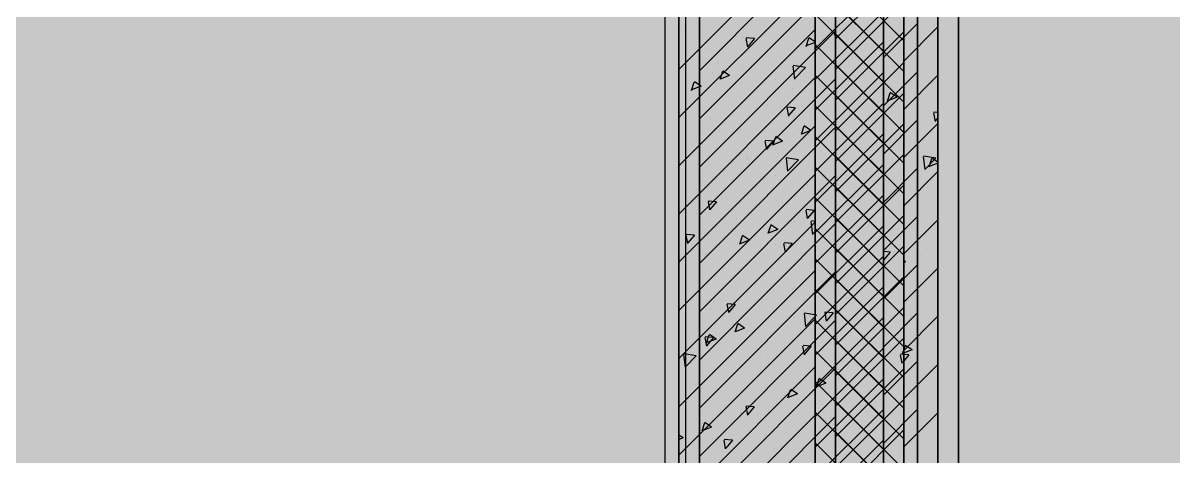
# Model space of a CAD drawing. Header units: inches. Extents: x 143994 to 247866, y 243815 to 272761.
# Drawn here: x 176063 to 177751, y 259158 to 259794 of the extents above; entities that cross this region are included whole.
import ezdxf

# ---------------------------------------------------------------- set-up
doc = ezdxf.new("R2010")
doc.units = ezdxf.units.IN
doc.header["$LTSCALE"] = 1000
doc.header["$MEASUREMENT"] = 0
doc.layers.get('DEFPOINTS').update_dxf_attribs({"color": 62})
for name, color, linetype in [('0-建筑1F', 127, 'Continuous'), ('0-建筑2F', 127, 'Continuous'), ('A-S-face(建筑粉刷线)', 136, 'Continuous'), ('A-Wall-Patn', 255, 'Continuous'), ('PUB_HATCH', 8, 'Continuous')]:
    doc.layers.add(name, color=color, linetype=linetype)
for name, color, linetype, lineweight in [('A-M-Stone', 11, 'Continuous', 15), ('A-Wall', 254, 'Continuous', 35), ('W-保温层', 8, 'Continuous', 13)]:
    doc.layers.add(name, color=color, linetype=linetype, lineweight=lineweight)

# ---------------------------------------------------------------- blocks, each defined once
blk = doc.blocks.new('144')
at = {"layer": 'A-M-Stone', "color": 127}
blk.add_line((658366.9, -381870.3), (658366.9, -379280.3), dxfattribs=at)
at = {"layer": 'A-S-face(建筑粉刷线)', "color": 127}
blk.add_line((657966.9, -382230.3), (657966.9, -379280.3), dxfattribs=at)
at = {"layer": 'A-Wall', "color": 127}
for p, q in [((657986.9, -382210.3), (657986.9, -379280.3)), ((658186.9, -379280.3), (658186.9, -382050.3)), ((658286.9, -381950.3), (658286.9, -379280.3)), ((658336.9, -379280.3), (658336.9, -381950.3))]:
    blk.add_line(p, q, dxfattribs=at)
at = {"layer": 'PUB_HATCH', "color": 127, "linetype": 'Continuous'}
for p, q in [((658186.9, -380259.9), (657986.9, -380459.9)), ((658186.9, -380330.6), (657986.9, -380530.6)), ((658336.9, -380392.7), (658286.9, -380442.7)), ((658186.9, -380401.3), (657986.9, -380601.3)), ((657994.2, -380402.3), (657994.2, -380402.3)), ((658037.9, -380398.1), (658037.9, -380398.1)), ((658101, -380406.8), (658101, -380406.8)), ((658085.1, -380414.5), (658087.4, -380427.1)), ((658097.8, -380414.6), (658085.8, -380413.5)), ((658097.8, -380414.6), (658088.1, -380426.1)), ((658177, -380414.5), (658173, -380426.6)), ((658186.9, -380420.4), (658173.6, -380425.5)), ((658186.9, -380419.7), (658177.7, -380413.5)), ((658296.3, -380417.8), (658296.3, -380417.8)), ((658313.5, -380416), (658313.5, -380416)), ((658314.5, -380415.9), (658314.5, -380415.9)), ((658119.9, -380441), (658119.9, -380441)), ((658170, -380434.4), (658170, -380434.4)), ((658044.1, -380451), (658044.1, -380451)), ((658080.2, -380456), (658080.2, -380456)), ((658138.2, -380450.6), (658138.2, -380450.6)), ((658154.1, -380455), (658156.3, -380474)), ((658172.6, -380457.1), (658154.8, -380454.3)), ((658172.6, -380457.1), (658157, -380473.3)), ((658336.9, -380463.4), (658286.9, -380513.4)), ((658186.9, -380472), (657986.9, -380672)), ((658009, -380479), (658004.9, -380491.1)), ((658019.6, -380484.7), (658009.7, -380478)), ((658035.5, -380464.7), (658035.5, -380464.7)), ((658019.6, -380484.7), (658005.6, -380490.1)), ((658296.4, -380495), (658292.4, -380507.1)), ((658307, -380500.7), (658297.1, -380494)), ((658319.4, -380486.7), (658319.4, -380486.7)), ((658062.1, -380509), (658062.1, -380509)), ((658117.3, -380513.3), (658117.3, -380513.3)), ((658168.8, -380513.5), (658168.8, -380513.5)), ((658307, -380500.7), (658293, -380506.1)), ((657991.5, -380529.9), (657991.5, -380529.9)), ((658033.1, -380531.3), (658033.1, -380531.3)), ((658067.3, -380519.9), (658067.3, -380519.9)), ((658135.7, -380517.2), (658135.7, -380517.2)), ((658156.6, -380526), (658156.6, -380526)), ((658186.9, -380542.7), (657986.9, -380742.7)), ((658039.9, -380546), (658039.9, -380546)), ((658336.9, -380534.1), (658286.9, -380584.1)), ((658112.9, -380565), (658115.2, -380577.5)), ((658125.5, -380565), (658113.6, -380564)), ((658125.5, -380565), (658115.9, -380576.5)), ((658128.4, -380559.5), (658124.3, -380571.6)), ((658139, -380565.2), (658129, -380558.5)), ((658316.9, -380559), (658316.9, -380559)), ((658321.1, -380549.9), (658321.1, -380549.9)), ((658139, -380565.2), (658125, -380570.6)), ((658030.6, -380597.8), (658030.6, -380597.8)), ((658064.7, -380592.2), (658064.7, -380592.2)), ((658086.9, -380588.3), (658086.9, -380588.3)), ((658087.9, -380589.9), (658087.9, -380589.9)), ((658133.3, -380583.8), (658133.3, -380583.8)), ((658300.4, -380597.4), (658300.4, -380597.4)), ((658186.9, -380613.4), (657986.9, -380813.4)), ((658014.7, -380598.8), (658014.7, -380598.8)), ((658022.3, -380610.7), (658022.3, -380610.7)), ((658129, -380615.2), (658129, -380615.2)), ((658336.9, -380604.9), (658286.9, -380654.9)), ((658335.8, -380622.5), (658335.8, -380622.5)), ((658028.2, -380664.4), (658028.2, -380664.4)), ((658130.9, -380650.3), (658130.9, -380650.3)), ((658138.4, -380654.5), (658138.4, -380654.5)), ((658012.1, -380671.1), (658012.1, -380671.1)), ((658180.7, -380683), (658182.9, -380702)), ((658186.9, -380683.1), (658181.3, -380682.2)), ((658336.9, -380675.6), (658286.9, -380725.6)), ((658312.9, -380669.2), (658312.9, -380669.2)), ((658186.9, -380684.1), (657986.9, -380884.1)), ((658186.9, -380697.7), (658183.6, -380701.2)), ((658333.3, -380689.1), (658333.3, -380689.1)), ((657997.2, -380702.9), (657999.5, -380715.4)), ((658009.8, -380702.9), (657997.9, -380701.8)), ((658009.8, -380702.9), (658000.2, -380714.4)), ((658079.7, -380704.5), (658075.6, -380716.6)), ((658090.3, -380710.2), (658076.3, -380715.6)), ((658079.6, -380709.3), (658079.6, -380709.3)), ((658090.3, -380710.2), (658080.4, -380703.5)), ((658128.4, -380716.9), (658128.4, -380716.9)), ((658140.6, -380715.4), (658142.9, -380727.9)), ((658153.3, -380715.4), (658141.3, -380714.4)), ((658153.3, -380715.4), (658143.6, -380726.9)), ((658025.8, -380731), (658025.8, -380731)), ((658085.8, -380733.3), (658085.8, -380733.3)), ((658090.1, -380717.4), (658090.1, -380717.4)), ((658161.6, -380723.4), (658161.6, -380723.4)), ((658296.7, -380728), (658286.9, -380727.1)), ((658296.7, -380728), (658287.1, -380739.5)), ((658303.6, -380726.4), (658303.6, -380726.4)), ((658336.9, -380746.3), (658286.9, -380796.3)), ((658186.9, -380754.9), (657986.9, -380954.9)), ((658330.9, -380755.7), (658330.9, -380755.7)), ((658126, -380783.5), (658126, -380783.5)), ((658156, -380779.2), (658156, -380779.2)), ((658008.1, -380792.2), (658008.1, -380792.2)), ((658023.3, -380797.6), (658023.3, -380797.6)), ((658039.4, -380799.3), (658039.4, -380799.3)), ((658114.9, -380796.7), (658114.9, -380796.7)), ((658159, -380795.7), (658159, -380795.7)), ((658033.2, -380812.2), (658033.2, -380812.2)), ((658109, -380802.3), (658109, -380802.3)), ((658336.9, -380817), (658286.9, -380867)), ((658320.6, -380803.1), (658320.6, -380803.1)), ((658328.4, -380805.7), (658328.4, -380805.7)), ((658186.9, -380825.6), (657986.9, -381025.6)), ((658050.3, -380819.1), (658050.3, -380819.1)), ((658157.1, -380823.6), (658157.1, -380823.6)), ((658328.5, -380822.3), (658328.5, -380822.3)), ((658031, -380849.6), (658027, -380861.6)), ((658041.7, -380855.3), (658031.7, -380848.5)), ((658087.3, -380843.2), (658087.3, -380843.2)), ((658123.6, -380850.1), (658123.6, -380850.1)), ((658308.5, -380847.9), (658308.5, -380847.9)), ((658020.9, -380864.2), (658020.9, -380864.2)), ((658024.9, -380853.3), (658027.2, -380865.8)), ((658037.6, -380853.3), (658025.6, -380852.3)), ((658041.7, -380855.3), (658027.7, -380860.6)), ((658037.6, -380853.3), (658027.9, -380864.8)), ((658168.4, -380865.8), (658170.7, -380878.4)), ((658181, -380865.9), (658169.1, -380864.8)), ((658181, -380865.9), (658171.4, -380877.4)), ((658318.5, -380865.6), (658314.4, -380877.7)), ((658329.1, -380871.3), (658319.1, -380864.6)), ((657993.7, -380877.8), (657995.9, -380896.8)), ((658012.2, -380879.8), (657994.4, -380877.1)), ((658012.2, -380879.8), (657996.6, -380896.1)), ((658056.3, -380881.1), (658056.3, -380881.1)), ((658106.4, -380874.6), (658106.4, -380874.6)), ((658311.8, -380878.4), (658314.2, -380890.9)), ((658324.5, -380878.4), (658312.5, -380877.4)), ((658324.5, -380878.4), (658314.8, -380889.9)), ((658329.1, -380871.3), (658315.1, -380876.7)), ((658186.9, -380896.3), (657986.9, -381096.3)), ((658336.9, -380887.7), (658286.9, -380937.7)), ((658326, -380888.9), (658326, -380888.9)), ((658121.2, -380916.6), (658121.2, -380916.6)), ((658011.3, -380921.3), (658011.3, -380921.3)), ((658018.5, -380930.7), (658018.5, -380930.7)), ((658118.1, -380925.8), (658118.1, -380925.8)), ((658150.4, -380930.1), (658146.4, -380942.2)), ((658161, -380935.8), (658147, -380941.2)), ((658161, -380935.8), (658151.1, -380929.1)), ((658305.9, -380920.2), (658305.9, -380920.2)), ((658312.3, -380922.5), (658312.3, -380922.5)), ((658331.6, -380934.8), (658331.6, -380934.8)), ((658180.1, -380936.8), (658180.1, -380936.8)), ((658186.9, -380967), (657986.9, -381167)), ((658003.7, -380960), (658003.7, -380960)), ((658053.8, -380953.4), (658053.8, -380953.4)), ((658079, -380962.5), (658079, -380962.5)), ((658336.9, -380958.4), (658286.9, -381008.4)), ((658323.6, -380955.4), (658323.6, -380955.4)), ((658118.7, -380983.2), (658118.7, -380983.2)), ((657993, -381000.3), (657986.9, -380996.2)), ((657993, -381000.3), (657986.9, -381002.6)), ((658016, -380997.3), (658016, -380997.3)), ((658036.2, -381000.6), (658036.2, -381000.6)), ((658052.7, -381003.7), (658055, -381016.3)), ((658065.3, -381003.8), (658053.4, -381002.7)), ((658065.3, -381003.8), (658055.7, -381015.3)), ((658127.5, -381015.7), (658127.5, -381015.7)), ((658142.9, -381005.1), (658142.9, -381005.1)), ((658078.3, -381027.4), (658078.3, -381027.4)), ((658321.2, -381022), (658321.2, -381022))]:
    blk.add_line(p, q, dxfattribs=at)
at = {"layer": 'W-保温层', "color": 127}
for p, q in [((658186.9, -379330.3), (658186.9, -382050.3)), ((658286.9, -382050.3), (658286.9, -379330.3))]:
    blk.add_line(p, q, dxfattribs=at)
at = {"layer": 'W-保温层', "color": 127, "linetype": 'Continuous'}
for p, q in [((658286.9, -380329.9), (658186.9, -380429.9)), ((658186.9, -380333.8), (658286.9, -380433.8)), ((658286.9, -380374.8), (658186.9, -380474.8)), ((658186.9, -380378.7), (658286.9, -380478.7)), ((658286.9, -380419.7), (658186.9, -380519.7)), ((658186.9, -380423.6), (658286.9, -380523.6)), ((658286.9, -380464.6), (658186.9, -380564.6)), ((658186.9, -380468.5), (658286.9, -380568.5)), ((658286.9, -380509.5), (658186.9, -380609.5)), ((658186.9, -380513.4), (658286.9, -380613.4)), ((658286.9, -380554.4), (658186.9, -380654.4)), ((658186.9, -380558.3), (658286.9, -380658.3)), ((658286.9, -380599.3), (658186.9, -380699.3)), ((658186.9, -380603.2), (658286.9, -380703.2)), ((658286.9, -380644.2), (658186.9, -380744.2)), ((658186.9, -380648.1), (658286.9, -380748.1)), ((658286.9, -380689.1), (658186.9, -380789.1)), ((658186.9, -380693), (658286.9, -380793)), ((658286.9, -380734), (658186.9, -380834)), ((658186.9, -380737.9), (658286.9, -380837.9)), ((658286.9, -380778.9), (658186.9, -380878.9)), ((658186.9, -380782.8), (658286.9, -380882.8)), ((658286.9, -380823.9), (658186.9, -380923.9)), ((658186.9, -380827.7), (658286.9, -380927.7)), ((658286.9, -380868.8), (658186.9, -380968.8)), ((658186.9, -380872.6), (658286.9, -380972.6)), ((658286.9, -380913.7), (658186.9, -381013.7)), ((658186.9, -380917.5), (658286.9, -381017.5)), ((658286.9, -380958.6), (658186.9, -381058.6)), ((658186.9, -380962.4), (658286.9, -381062.4)), ((658286.9, -381003.5), (658186.9, -381103.5)), ((658186.9, -381007.3), (658286.9, -381107.3))]:
    blk.add_line(p, q, dxfattribs=at)
blk = doc.blocks.new('1442323')
at = {"layer": 'A-M-Stone', "color": 127}
blk.add_line((700416.9, -382439.3), (700416.9, -379369.3), dxfattribs=at)
at = {"layer": 'A-S-face(建筑粉刷线)', "color": 127}
blk.add_line((700016.9, -382439.3), (700016.9, -379369.3), dxfattribs=at)
at = {"layer": 'A-Wall', "color": 127}
for p, q in [((700036.9, -382439.3), (700036.9, -379369.3)), ((700236.9, -379369.3), (700236.9, -382439.3)), ((700336.9, -382439.3), (700336.9, -379369.3)), ((700386.9, -379369.3), (700386.9, -382439.3))]:
    blk.add_line(p, q, dxfattribs=at)
at = {"layer": 'PUB_HATCH', "color": 127, "linetype": 'Continuous'}
for p, q in [((700236.9, -380320.8), (700036.9, -380520.8)), ((700236.9, -380391.5), (700036.9, -380591.5)), ((700236.9, -380462.2), (700036.9, -380662.2)), ((700204.2, -380457.8), (700204.2, -380457.8)), ((700236.9, -380463.4), (700234.9, -380469.4)), ((700386.9, -380456.7), (700336.9, -380506.7)), ((700379.8, -380452.9), (700379.8, -380452.9)), ((700101.5, -380471.9), (700101.5, -380471.9)), ((700226.9, -380468.2), (700226.9, -380468.2)), ((700236.9, -380468.2), (700235.3, -380468.8)), ((700050.6, -380491.4), (700050.6, -380491.4)), ((700100.6, -380484.8), (700100.6, -380484.8)), ((700215.1, -380497.7), (700215.1, -380497.7)), ((700369.7, -380500.6), (700369.7, -380500.6)), ((700041.5, -380528.7), (700041.5, -380528.7)), ((700070.9, -380521.8), (700066.9, -380533.9)), ((700081.2, -380528), (700067.2, -380533.3)), ((700081.2, -380528), (700071.3, -380521.3)), ((700098.4, -380517.7), (700098.4, -380517.7)), ((700201.7, -380524.4), (700201.7, -380524.4)), ((700386.9, -380527.5), (700336.9, -380577.5)), ((700236.9, -380532.9), (700036.9, -380732.9)), ((700099.1, -380538.5), (700099.1, -380538.5)), ((700148.3, -380533.2), (700148.3, -380533.2)), ((700174.3, -380547.1), (700174.3, -380547.1)), ((700048, -380563.7), (700048, -380563.7)), ((700340, -380554.6), (700340, -380554.6)), ((700165.3, -380574.7), (700167.6, -380587.3)), ((700177.6, -380575.2), (700165.6, -380574.2)), ((700177.6, -380575.2), (700167.9, -380586.7)), ((700386.9, -380582.1), (700381.2, -380581.6)), ((700174.8, -380587.7), (700174.8, -380587.7)), ((700199.3, -380591), (700199.3, -380591)), ((700386.9, -380598.2), (700336.9, -380648.2)), ((700380.5, -380582.6), (700382.8, -380595.2)), ((700386.9, -380590), (700383.5, -380594.1)), ((700236.9, -380603.6), (700036.9, -380803.6)), ((700058.2, -380607.7), (700058.2, -380607.7)), ((700066.3, -380608), (700066.3, -380608)), ((700096.6, -380605), (700096.6, -380605)), ((700173.1, -380612.5), (700173.1, -380612.5)), ((700190.3, -380602.3), (700186.2, -380614.4)), ((700200.6, -380608.5), (700186.6, -380613.9)), ((700200.6, -380608.5), (700190.7, -380601.8)), ((700121.7, -380625.9), (700121.7, -380625.9)), ((700197.5, -380616), (700197.5, -380616)), ((700222.7, -380631.6), (700222.7, -380631.6)), ((700108.5, -380634.8), (700108.5, -380634.8)), ((700164.1, -380649), (700166.3, -380668)), ((700182.3, -380651.4), (700164.5, -380648.6)), ((700215.3, -380639.3), (700215.3, -380639.3)), ((700365.5, -380646.9), (700367.7, -380665.9)), ((700383.9, -380648.9), (700366.2, -380646.1)), ((700383.9, -380648.9), (700368.4, -380665.1)), ((700386.9, -380655), (700378.2, -380649.1)), ((700106.1, -380651.6), (700106.1, -380651.6)), ((700182.3, -380651.4), (700166.7, -380667.6)), ((700196.9, -380657.5), (700196.9, -380657.5)), ((700377.5, -380650.2), (700373.5, -380662.3)), ((700386.9, -380656.3), (700374.1, -380661.2)), ((700236.9, -380674.4), (700036.9, -380874.4)), ((700094.2, -380671.6), (700094.2, -380671.6)), ((700386.9, -380668.9), (700336.9, -380718.9)), ((700144.8, -380694.8), (700144.8, -380694.8)), ((700194.9, -380688.3), (700194.9, -380688.3)), ((700347.8, -380688.9), (700347.8, -380688.9)), ((700049.6, -380712.6), (700051.9, -380725.1)), ((700061.9, -380713.1), (700049.9, -380712.1)), ((700061.9, -380713.1), (700052.2, -380724.6)), ((700069.1, -380704.8), (700069.1, -380704.8)), ((700193, -380725.2), (700195.3, -380737.7)), ((700205.3, -380725.7), (700193.4, -380724.6)), ((700194.5, -380724.1), (700194.5, -380724.1)), ((700205.3, -380725.7), (700195.7, -380737.1)), ((700338.2, -380720.6), (700338.2, -380720.6)), ((700236.9, -380745.1), (700036.9, -380945.1)), ((700069.6, -380737), (700069.6, -380737)), ((700091.8, -380738.2), (700091.8, -380738.2)), ((700141.6, -380747.4), (700137.6, -380759.4)), ((700152, -380753.5), (700142, -380746.8)), ((700176.3, -380741.5), (700176.3, -380741.5)), ((700386.9, -380739.6), (700336.9, -380789.6)), ((700152, -380753.5), (700138, -380758.9)), ((700142.3, -380767.1), (700142.3, -380767.1)), ((700214.5, -380750.9), (700214.5, -380750.9)), ((700368.1, -380763), (700368.1, -380763)), ((700092.2, -380773.7), (700092.2, -380773.7)), ((700097.8, -380770.9), (700097.8, -380770.9)), ((700192, -380790.7), (700192, -380790.7)), ((700339.5, -380800.9), (700336.9, -380799.2)), ((700339.5, -380800.9), (700336.9, -380801.9)), ((700361.3, -380789.5), (700361.3, -380789.5)), ((700236.9, -380815.8), (700036.9, -381015.8)), ((700089.3, -380804.8), (700089.3, -380804.8)), ((700094.4, -380816.3), (700094.4, -380816.3)), ((700386.9, -380810.3), (700336.9, -380860.3)), ((700201.1, -380820.8), (700201.1, -380820.8)), ((700216, -380829.4), (700216, -380829.4)), ((700089.7, -380846), (700089.7, -380846)), ((700136.5, -380843.2), (700136.5, -380843.2)), ((700174.2, -380840.9), (700174.2, -380840.9)), ((700039.6, -380852.6), (700039.6, -380852.6)), ((700057.6, -380861), (700057.6, -380861)), ((700077.3, -380863), (700079.6, -380875.6)), ((700089.6, -380863.5), (700077.7, -380862.5)), ((700089.6, -380863.5), (700080, -380875)), ((700189.6, -380857.3), (700189.6, -380857.3)), ((700358.8, -380861.8), (700358.8, -380861.8)), ((700086.9, -380871.4), (700086.9, -380871.4)), ((700190.6, -380877), (700192.8, -380896)), ((700208.8, -380879.3), (700191, -380876.6)), ((700208.8, -380879.3), (700193.2, -380895.6)), ((700220.8, -380875.6), (700223.1, -380888.1)), ((700233.1, -380876.1), (700221.1, -380875)), ((700222.1, -380884.8), (700222.1, -380884.8)), ((700233.1, -380876.1), (700223.4, -380887.6)), ((700386.9, -380881), (700336.9, -380931)), ((700236.9, -380886.5), (700036.9, -381086.5)), ((700093, -380892.4), (700088.9, -380904.5)), ((700103.3, -380898.6), (700089.3, -380903.9)), ((700103.3, -380898.6), (700093.3, -380891.8)), ((700105.5, -380904.9), (700105.5, -380904.9)), ((700163.4, -380908.3), (700163.4, -380908.3)), ((700037.1, -380924.9), (700037.1, -380924.9)), ((700187.2, -380923.8), (700187.2, -380923.8)), ((700084.5, -380937.9), (700084.5, -380937.9)), ((700097.6, -380945.4), (700097.6, -380945.4)), ((700204.4, -380949.9), (700204.4, -380949.9)), ((700386.9, -380951.7), (700336.9, -381001.7)), ((700347.2, -380942.1), (700347.2, -380942.1)), ((700353.9, -380944.5), (700353.9, -380944.5)), ((700236.9, -380957.2), (700036.9, -381157.2)), ((700186.5, -380977.2), (700186.5, -380977.2)), ((700212.4, -380972.9), (700208.3, -380985)), ((700222.7, -380979.1), (700208.7, -380984.5)), ((700222.7, -380979.1), (700212.7, -380972.4)), ((700236.6, -380970.6), (700236.6, -380970.6)), ((700110.8, -380987.2), (700110.8, -380987.2)), ((700184.7, -380990.4), (700184.7, -380990.4)), ((700379.9, -381002.9), (700379.9, -381002.9)), ((700082, -381004.5), (700082, -381004.5)), ((700105.1, -381013.5), (700107.4, -381026)), ((700117.4, -381014), (700105.4, -381012.9)), ((700117.4, -381014), (700107.7, -381025.5)), ((700213.9, -381004.2), (700213.9, -381004.2)), ((700236.9, -381027.9), (700036.9, -381227.9)), ((700044.3, -381037.4), (700040.3, -381049.5)), ((700054.6, -381043.6), (700044.7, -381036.9)), ((700097.2, -381024.2), (700097.2, -381024.2)), ((700122.4, -381024.7), (700122.4, -381024.7)), ((700229.2, -381029.2), (700229.2, -381029.2)), ((700386.9, -381022.4), (700336.9, -381072.4)), ((700054.6, -381043.6), (700040.6, -381049)), ((700057.8, -381047.1), (700057.8, -381047.1)), ((700164.6, -381051.6), (700164.6, -381051.6)), ((700184, -381049.5), (700184, -381049.5)), ((700058.2, -381066), (700058.2, -381066)), ((700079.6, -381071.1), (700079.6, -381071.1)), ((700133.9, -381056.1), (700133.9, -381056.1)), ((700182.3, -381057), (700182.3, -381057)), ((700357.1, -381073.5), (700357.1, -381073.5))]:
    blk.add_line(p, q, dxfattribs=at)
at = {"layer": 'W-保温层', "color": 127}
for p, q in [((700236.9, -382389.3), (700236.9, -379419.3)), ((700336.9, -379419.3), (700336.9, -382389.3))]:
    blk.add_line(p, q, dxfattribs=at)
at = {"layer": 'W-保温层', "color": 127, "linetype": 'Continuous'}
for p, q in [((700336.9, -380374.2), (700236.9, -380474.2)), ((700236.9, -380377), (700336.9, -380477)), ((700336.9, -380419.1), (700236.9, -380519.1)), ((700236.9, -380421.9), (700336.9, -380521.9)), ((700336.9, -380464), (700236.9, -380564)), ((700236.9, -380466.8), (700336.9, -380566.8)), ((700336.9, -380508.9), (700236.9, -380608.9)), ((700236.9, -380511.7), (700336.9, -380611.7)), ((700336.9, -380553.8), (700236.9, -380653.8)), ((700236.9, -380556.6), (700336.9, -380656.6)), ((700336.9, -380598.7), (700236.9, -380698.7)), ((700236.9, -380601.5), (700336.9, -380701.5)), ((700336.9, -380643.6), (700236.9, -380743.6)), ((700236.9, -380646.4), (700336.9, -380746.4)), ((700336.9, -380688.5), (700236.9, -380788.5)), ((700236.9, -380691.3), (700336.9, -380791.3)), ((700336.9, -380733.4), (700236.9, -380833.4)), ((700236.9, -380736.2), (700336.9, -380836.2)), ((700336.9, -380778.3), (700236.9, -380878.3)), ((700236.9, -380781.1), (700336.9, -380881.1)), ((700336.9, -380823.2), (700236.9, -380923.2)), ((700236.9, -380826), (700336.9, -380926)), ((700336.9, -380868.1), (700236.9, -380968.1)), ((700236.9, -380870.9), (700336.9, -380970.9)), ((700336.9, -380913), (700236.9, -381013)), ((700236.9, -380915.8), (700336.9, -381015.8)), ((700336.9, -380957.9), (700236.9, -381057.9)), ((700236.9, -380960.7), (700336.9, -381060.7)), ((700336.9, -381002.8), (700236.9, -381102.8)), ((700236.9, -381005.6), (700336.9, -381105.6)), ((700336.9, -381047.7), (700236.9, -381147.7)), ((700236.9, -381050.5), (700336.9, -381150.5))]:
    blk.add_line(p, q, dxfattribs=at)

msp = doc.modelspace()

# ---------------------------------------------------------------- hatches: boundary and pattern name
at = {"layer": 'DEFPOINTS'}
h = msp.add_hatch(dxfattribs=at)
h.set_pattern_fill('ANSI31', color=250)
h.set_pattern_definition([(45, (-65482.5842, -4e-05), (-1.122532015, 1.122532015), [])])
h.paths.add_polyline_path([(182383.45, 243814.78), (157803.44, 243814.78), (157803.44, 270814.78), (182383.45, 270814.78)])

# ---------------------------------------------------------------- linework, layer by layer
at = {"layer": 'A-Wall-Patn', "color": 11}
msp.add_lwpolyline([(150345.62, 253131.1), (150345.62, 260486.1), (152475.62, 260486.1), (152475.62, 264126.1), (156915.62, 264126.1), (156915.62, 264396.1), (157915.62, 264396.1), (157915.62, 260436.1), (159725.62, 260436.1), (159725.62, 264126.1), (165235.62, 264126.1), (165235.62, 258286.1), (166875.62, 258286.1), (166875.62, 261926.1), (172000.62, 261926.1), (172000.62, 262196.1), (173000.62, 262196.1), (173000.62, 261926.1), (177435.62, 261926.1), (177435.62, 258286.1), (179565.62, 258286.1), (179565.62, 250931.1)], dxfattribs=at)

# ---------------------------------------------------------------- block references
at = {"layer": '0-建筑1F'}
msp.add_blockref('144', (-480961.31, 640186.38), dxfattribs=at)
at = {"layer": '0-建筑2F'}
msp.add_blockref('1442323', (-522981.31, 640245.41), dxfattribs=at)

doc.saveas('drawing.dxf')
